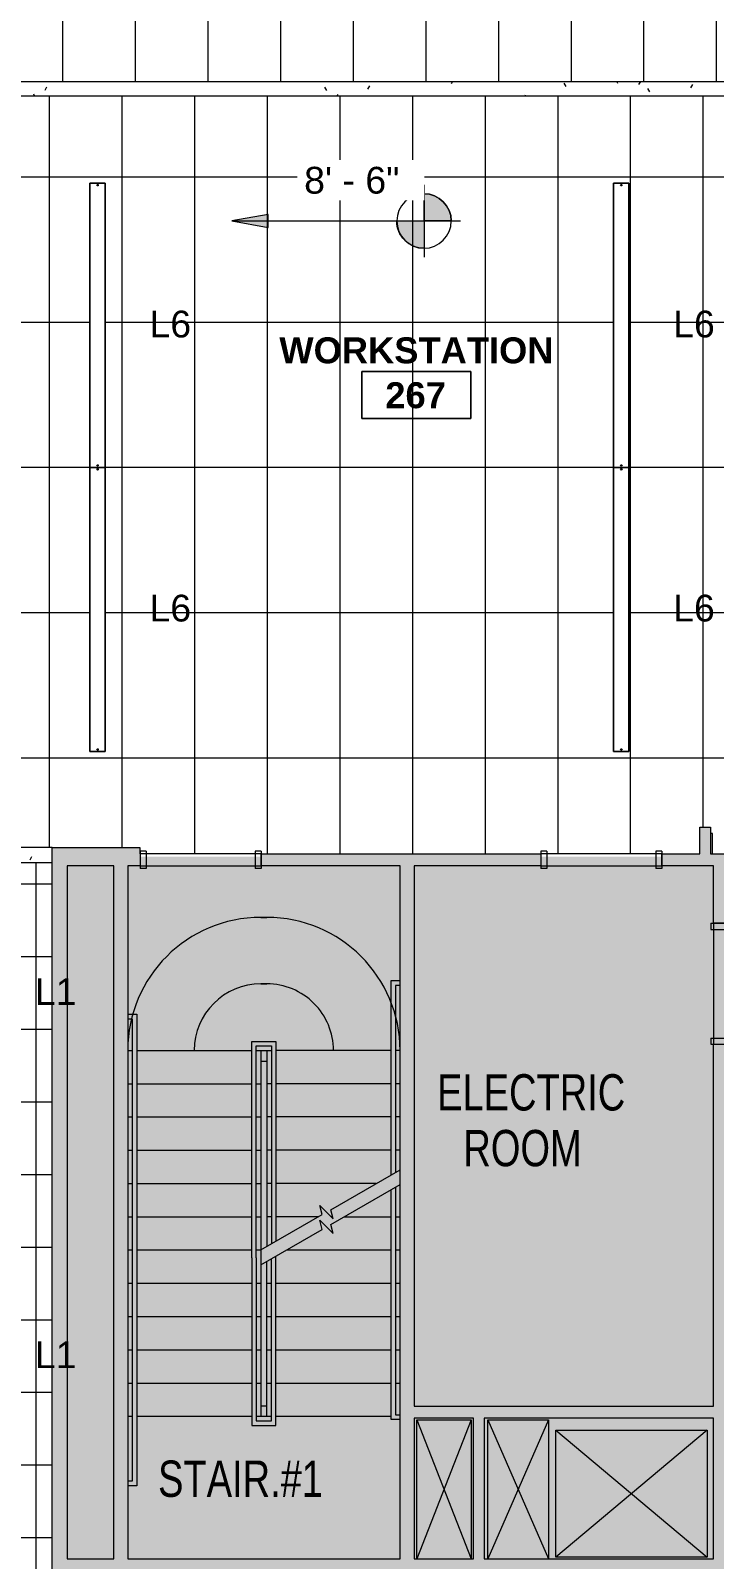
# Model space of a CAD drawing. Header units: inches. Extents: x -24 to 3083, y 122 to 13691.
# Drawn here: x 1142 to 1368, y 12767 to 13272 of the extents above; entities that cross this region are included whole.
import ezdxf

# ---------------------------------------------------------------- set-up
doc = ezdxf.new("R2010")
doc.units = ezdxf.units.IN
doc.header["$MEASUREMENT"] = 0
for name, color, linetype, lineweight in [('X2$0$A-AREA-IDEN', 2, 'Continuous', 9), ('X2$0$A-CLNG', 13, 'Continuous', 13), ('X2$0$A-CLNG-PATT', 13, 'Continuous', 13), ('X2$0$A-DETL-GENF', 92, 'Continuous', 9), ('X2$0$A-DOOR', 31, 'Continuous', 13), ('X2$0$A-DOOR-FRAM', 31, 'Continuous', 20), ('X2$0$A-WALL', 113, 'Continuous', 13), ('X2$0$A-WALL-PATT', 111, 'Continuous', 13), ('X2$0$E-LITE-EQPM', 33, 'Continuous', 9), ('X2$0$E-LITE-EQPM-IDEN', 33, 'Continuous', 9), ('X2$0$G-ANNO-DIMS', 111, 'Continuous', 9), ('X2$0$I-WALL', 2, 'Continuous', 9), ('X2$0$Plaza America BA02$0$17', 7, 'Continuous', 9), ('X2$0$Plaza America BA02$0$19', 7, 'Continuous', 9), ('X2$0$Plaza America BA02$0$51', 7, 'Continuous', 9), ('X2$0$Plaza America_Tower 1_2nd Floor -REVIT_dwg', 8, 'Continuous', 9)]:
    doc.layers.add(name, color=color, linetype=linetype, lineweight=lineweight)
doc.styles.add('X2$0$Arial', font='arial.ttf', dxfattribs={"width": 0.75, "height": 12})
doc.styles.add('X2$0$Arial_3', font='arial.ttf', dxfattribs={"height": 8.85179640718562})
doc.styles.add('X2$0$Swis721 Lt BT_B', font='', dxfattribs={"height": 8.583975346687202})
doc.styles.get('X2$0$Swis721 Lt BT_B').set_extended_font_data('Swis721 Lt BT', bold=True)
pattern_1 = [(0, (0, 0), (30.72, 7.68), [1.267, -21.773, 1.267, -21.773, -122.88]), (0, (0, 0), (30.72, 7.68), [-46.08, 1.267, -44.813, 1.267, -21.773, -53.76]), (0, (0, 0), (30.72, 7.68), [-115.2, 1.267, -14.093, 1.267, -37.133]), (120, (11.52, 3.84), (-22.01107510106448, 22.76430040425796), [1.267, -21.773, 1.267, -21.773, -122.88]), (120, (11.52, 3.84), (-22.01107510106448, 22.76430040425796), [-46.07999999999999, 1.267, -44.813, 1.267, -21.773, -53.75999999999999]), (120, (11.52, 3.84), (-22.01107510106448, 22.76430040425796), [-115.2, 1.267, -14.093, 1.267, -37.133]), (240, (15.36, 19.2), (-8.708924898935503, -30.44430040425795), [1.267, -21.773, 1.267, -21.773, -122.88]), (240, (15.36, 19.2), (-8.708924898935503, -30.44430040425795), [-46.08, 1.267, -44.813, 1.267, -21.773, -53.76]), (240, (15.36, 19.2), (-8.708924898935503, -30.44430040425795), [-115.2, 1.267, -14.093, 1.267, -37.133])]

# ---------------------------------------------------------------- blocks, each defined once
blk = doc.blocks.new('X2$0$Plaza America_Tower 1_2nd Floor -REVIT_dwg-5250115-FIRST FLOOR')
at = {"layer": 'X2$0$Plaza America BA02$0$17', "color": 253}
for p, q in [((26159.33203125002, 12979.05615234376), (26161.33300781252, 12979.05615234376)), ((26161.33300781252, 12979.05615234376), (26159.33203125002, 12979.05615234376)), ((26161.33300781252, 12957.07470703126), (26159.33203125002, 12957.07470703126)), ((26159.33203125002, 12957.07470703126), (26161.33300781252, 12957.07470703126)), ((26115.3338543133, 12935.0918864842), (26116.8337293133, 12935.0918864842)), ((26118.3337293133, 12935.0918864842), (26156.3321043133, 12935.0918864842)), ((26157.8321043133, 12935.0918864842), (26162.8318543133, 12935.0918864842)), ((26159.33197931329, 12935.0918864842), (26159.33197931329, 12866.5965114842)), ((26161.3319793133, 12935.0918864842), (26161.3319793133, 12870.2985114842)), ((26202.3303543133, 12935.0918864842), (26164.3318543133, 12935.0918864842)), ((26205.3302293133, 12935.0918864842), (26203.8302293133, 12935.0918864842)), ((26159.33197931329, 12931.5947614842), (26161.3319793133, 12931.5947614842)), ((26115.3338543133, 12924.1007614842), (26116.8337293133, 12924.1007614842)), ((26118.3337293133, 12924.1007614842), (26156.3321043133, 12924.1007614842)), ((26157.8321043133, 12924.1007614842), (26159.33197931329, 12924.1007614842)), ((26162.8318543133, 12924.1007614842), (26161.3319793133, 12924.1007614842)), ((26202.3303543133, 12924.1007614842), (26164.3318543133, 12924.1007614842)), ((26205.3302293133, 12924.1007614842), (26203.8302293133, 12924.1007614842)), ((26115.3338543133, 12913.1095114842), (26116.8337293133, 12913.1095114842)), ((26118.3337293133, 12913.1095114842), (26156.3321043133, 12913.1095114842)), ((26157.8321043133, 12913.1095114842), (26159.33197931329, 12913.1095114842)), ((26162.8318543133, 12913.1095114842), (26161.3319793133, 12913.1095114842)), ((26202.3303543133, 12913.1095114842), (26164.3318543133, 12913.1095114842)), ((26205.3302293133, 12913.1095114842), (26203.8302293133, 12913.1095114842)), ((26115.3338543133, 12902.1182614842), (26116.8337293133, 12902.1182614842)), ((26118.3337293133, 12902.1182614842), (26156.3321043133, 12902.1182614842)), ((26157.8321043133, 12902.1182614842), (26159.33197931329, 12902.1182614842)), ((26162.8318543133, 12902.1182614842), (26161.3319793133, 12902.1182614842)), ((26202.3303543133, 12902.1182614842), (26164.3318543133, 12902.1182614842)), ((26205.3302293133, 12902.1182614842), (26203.8302293133, 12902.1182614842)), ((26115.3338543133, 12891.1271364842), (26116.8337293133, 12891.1271364842)), ((26118.3337293133, 12891.1271364842), (26156.3321043133, 12891.1271364842)), ((26157.8321043133, 12891.1271364842), (26159.33197931329, 12891.1271364842)), ((26162.8318543133, 12891.1271364842), (26161.3319793133, 12891.1271364842)), ((26197.4356043133, 12891.1271364842), (26164.3318543133, 12891.1271364842)), ((26115.3338543133, 12880.1358864842), (26116.8337293133, 12880.1358864842)), ((26118.3337293133, 12880.1358864842), (26156.3321043133, 12880.1358864842)), ((26157.8321043133, 12880.1358864842), (26159.33197931329, 12880.1358864842)), ((26162.8318543133, 12880.1358864842), (26161.3319793133, 12880.1358864842)), ((26178.3838543133, 12880.1358864842), (26164.3318543133, 12880.1358864842)), ((26182.8008543133, 12880.1358864842), (26182.51872931329, 12880.1358864842)), ((26115.3338543133, 12869.1447614842), (26116.8337293133, 12869.1447614842)), ((26118.3337293133, 12869.1447614842), (26156.3321043133, 12869.1447614842)), ((26161.3319793133, 12814.1886364842), (26161.3319793133, 12865.4230114842)), ((26115.3338543133, 12858.1535114842), (26116.8337293133, 12858.1535114842)), ((26118.3337293133, 12858.1535114842), (26156.3321043133, 12858.1535114842)), ((26157.8321043133, 12858.1535114842), (26159.33197931329, 12858.1535114842)), ((26115.3338543133, 12847.1622614842), (26116.8337293133, 12847.1622614842)), ((26118.3337293133, 12847.1622614842), (26156.3321043133, 12847.1622614842)), ((26157.8321043133, 12847.1622614842), (26159.33197931329, 12847.1622614842)), ((26115.3338543133, 12836.1711364842), (26116.8337293133, 12836.1711364842)), ((26118.3337293133, 12836.1711364842), (26156.3321043133, 12836.1711364842)), ((26157.8321043133, 12836.1711364842), (26159.33197931329, 12836.1711364842)), ((26115.3338543133, 12825.1798864842), (26116.8337293133, 12825.1798864842)), ((26118.3337293133, 12825.1798864842), (26156.3321043133, 12825.1798864842)), ((26157.8321043133, 12825.1798864842), (26159.33197931329, 12825.1798864842)), ((26115.3338543133, 12814.1886364842), (26116.8337293133, 12814.1886364842)), ((26118.3337293133, 12814.1886364842), (26156.3321043133, 12814.1886364842)), ((26157.8321043133, 12814.1886364842), (26159.33197931329, 12814.1886364842)), ((26210.8299793133, 12813.0646364842), (26228.82648810685, 12767.10838648461)), ((26228.82922931332, 12813.06463648421), (26210.83272051977, 12767.10838648462)), ((26234.3289793133, 12813.0646364842), (26254.32518351567, 12767.10838648461)), ((26254.32822931333, 12813.06463648421), (26234.33202511096, 12767.10838648462)), ((26256.8281043133, 12809.5673864842), (26306.8261043133, 12767.6010114842))]:
    blk.add_line(p, q, dxfattribs=at)
at = {"layer": 'X2$0$Plaza America BA02$0$17', "color": 253, "flags": 128}
for points in [[(26205.3302293133, 12958.0735114842), (26202.3303543133, 12958.0735114842), (26202.3303543133, 12893.9508864842)], [(26205.3302293133, 12956.5747614842), (26203.8302293133, 12956.5747614842), (26203.8302293133, 12894.8161364842)], [(26115.3338543133, 12947.0822614842), (26118.3337293133, 12947.0822614842), (26118.3337293133, 12791.2071364842), (26115.3338543133, 12791.2071364842)], [(26115.3338543133, 12945.5835114842), (26116.8337293133, 12945.5835114842), (26116.8337293133, 12792.7058864842), (26115.3338543133, 12792.7058864842)], [(26156.3321043133, 12866.5965114842), (26156.3321043133, 12938.0895114842), (26164.3318543133, 12938.0895114842), (26164.3318543133, 12872.0291364842)], [(26157.8321043133, 12866.5965114842), (26157.8321043133, 12936.5907614842), (26162.8318543133, 12936.5907614842), (26162.8318543133, 12871.1637614842)], [(26157.8321043133, 12869.1447614842), (26159.33197931329, 12869.1447614842), (26179.6129793133, 12880.8450114842), (26178.8091043133, 12883.8425114842), (26183.2013543133, 12879.4538864842), (26182.3974793133, 12882.4513864842), (26205.3302293133, 12895.6816364842)], [(26210.82997931332, 12767.10838648462), (26210.82997931332, 12813.06463648421), (26228.82922931332, 12813.06463648421), (26228.82922931332, 12767.10838648462)], [(26234.32897931332, 12767.10838648462), (26234.32897931332, 12813.06463648421), (26254.32822931333, 12813.06463648421), (26254.32822931333, 12767.10838648462)], [(26306.8261043133, 12809.5673864842), (26256.8281043133, 12767.6010114842), (26256.8281043133, 12809.5673864842), (26306.8261043133, 12809.5673864842), (26306.8261043133, 12767.6010114842), (26256.8281043133, 12767.6010114842)]]:
    blk.add_lwpolyline(points, dxfattribs=at)
at = {"layer": 'X2$0$Plaza America BA02$0$17', "color": 253}
for centre, major_axis, ratio, start_param, end_param in [((26159.3320759536, 12935.09191716395), (43.99823824007035, 0), 0.9992401695747478, 1.570796326794897, 3.141586401163873), ((26161.33199587359, 12935.09191716395), (43.99823824007315, 0), 0.9992401695747052, 1.808091636083948e-06, 1.570796326794897), ((26159.331962753, 12935.09191716395), (21.99911912003518, 0), 0.9992401695747891, 1.570796326794897, 3.141592653589793), ((26161.33199587359, 12935.09191716395), (21.99911912003518, 0), 0.9992401695747891, 0, 1.570796326794897)]:
    blk.add_ellipse(centre, major_axis=major_axis, ratio=ratio, start_param=start_param, end_param=end_param, dxfattribs=at)
at = {"layer": 'X2$0$Plaza America BA02$0$19', "color": 253}
for p, q in [((26186.8348543133, 12880.1358864842), (26202.3303543133, 12880.1358864842)), ((26203.8302293133, 12880.1358864842), (26205.3302293133, 12880.1358864842)), ((26167.7831043133, 12869.1447614842), (26202.3303543133, 12869.1447614842)), ((26203.8302293133, 12869.1447614842), (26205.3302293133, 12869.1447614842)), ((26161.3319793133, 12858.1535114842), (26162.8318543133, 12858.1535114842)), ((26164.3318543133, 12858.1535114842), (26202.3303543133, 12858.1535114842)), ((26203.8302293133, 12858.1535114842), (26205.3302293133, 12858.1535114842)), ((26161.3319793133, 12847.1622614842), (26162.8318543133, 12847.1622614842)), ((26164.3318543133, 12847.1622614842), (26202.3303543133, 12847.1622614842)), ((26203.8302293133, 12847.1622614842), (26205.3302293133, 12847.1622614842)), ((26161.3319793133, 12836.1711364842), (26162.8318543133, 12836.1711364842)), ((26164.3318543133, 12836.1711364842), (26202.3303543133, 12836.1711364842)), ((26203.8302293133, 12836.1711364842), (26205.3302293133, 12836.1711364842)), ((26161.3319793133, 12825.1798864842), (26162.8318543133, 12825.1798864842)), ((26164.3318543133, 12825.1798864842), (26202.3303543133, 12825.1798864842)), ((26203.8302293133, 12825.1798864842), (26205.3302293133, 12825.1798864842)), ((26159.33197931329, 12817.6858864842), (26161.3319793133, 12817.6858864842)), ((26164.3318543133, 12814.1886364842), (26202.3303543133, 12814.1886364842))]:
    blk.add_line(p, q, dxfattribs=at)
at = {"layer": 'X2$0$Plaza America BA02$0$19', "color": 253, "flags": 128}
for points in [[(26159.33197931329, 12864.2692614842), (26179.6129793133, 12875.9695114842), (26178.8091043133, 12878.9671364842), (26183.2013543133, 12874.5783864842), (26182.3974793133, 12877.5760114842), (26205.3302293133, 12890.8061364842)], [(26202.3303543133, 12889.0755114842), (26202.3303543133, 12813.1895114842), (26205.3302293133, 12813.1895114842)], [(26203.8302293133, 12889.9407614842), (26203.8302293133, 12814.6882614842), (26205.3302293133, 12814.6882614842)], [(26156.3321043133, 12866.5965114842), (26156.3321043133, 12811.1911364842), (26164.3318543133, 12811.1911364842), (26164.3318543133, 12867.1536364842)], [(26157.8321043133, 12866.5965114842), (26157.8321043133, 12812.6898864842), (26162.8318543133, 12812.6898864842), (26162.8318543133, 12866.2883864842)], [(26159.33197931329, 12866.5965114842), (26159.33197931329, 12814.1886364842), (26162.8318543133, 12814.1886364842)]]:
    blk.add_lwpolyline(points, dxfattribs=at)
at = {"layer": 'X2$0$Plaza America BA02$0$51', "char_height": 12, "attachment_point": 1, "line_spacing_factor": 0.9385317878468561, "style": 'X2$0$Arial'}
for s, insert, width in [('ELECTRIC', (26217.57153081537, 12927.2432839989), 73.34735504368545), ('ROOM', (26226.24203081536, 12908.8206589989), 46.1166004765687), ('STAIR.#1', (26125.36540581537, 12799.5596589989), 64.27043685464653)]:
    blk.add_mtext(s, dxfattribs=dict(at, insert=insert, width=width))
blk = doc.blocks.new('X2$0$Single Flush - OTJ_SOLIDFLUSH_ALUM-4757540-FIRST FLOOR')
at = {"layer": 'X2$0$A-DOOR-FRAM', "color": 8}
for p, q in [((-20, -2.875), (-20, 2.875)), ((-20, 2.875), (-18, 2.875)), ((-18, -2.875), (-18, 2.875)), ((18.00000399999999, -2.875), (18.00000399999999, 2.875)), ((18.00000399999999, 2.875), (20.00000399999999, 2.875)), ((20.00000399999999, -2.875), (20.00000399999999, 2.875)), ((-20, -2.875), (-18, -2.875)), ((18.00000399999999, -2.875), (20.00000399999999, -2.875))]:
    blk.add_line(p, q, dxfattribs=at)
blk = doc.blocks.new('X2$0$Lighting-Pendant-Axis-Beam6-Flush-Direct-Acrylic - Lighting-Pendant-Axis-Beam6-Flush-Direct-Acrylic  8_ LENGTH-5206772-FIRST FLOOR')
at = {"layer": 'X2$0$A-DETL-GENF'}
for p, q in [((46.9375, 2.515625), (-46.93749999999999, 2.515625)), ((-46.93749999999999, 2.515625), (-46.93749999999999, -2.515625)), ((-46.93749999999999, 2.515625), (46.9375, 2.515625)), ((-46.93749999999999, -2.515625), (-46.93749999999999, 2.515625)), ((46.9375, -2.515625), (46.9375, 2.515625)), ((46.9375, 2.515625), (46.9375, -2.515625)), ((-46.93749999999999, -2.515625), (46.9375, -2.515625)), ((46.9375, -2.515625), (-46.93749999999999, -2.515625))]:
    blk.add_line(p, q, dxfattribs=at)
for centre in [(-46.31249999999999, -5.657906845628616e-17), (46.31249999999999, -5.657906845628631e-17)]:
    blk.add_circle(centre, 0.25, dxfattribs=at)
blk = doc.blocks.new('X2$0$Room Tag - Room Name and Number-3379422-FIRST FLOOR')
at = {"layer": 'X2$0$A-AREA-IDEN'}
for p, q in [((-0.1880646717928032, -0.1635729993857746), (-0.1880646717928032, -0.001823739990654245)), ((-0.1880646717928032, -0.001823739990654244), (0.1869353282071967, -0.001823739990654244)), ((0.1869353282071967, -0.001823739990655456), (-0.1880646717928029, -0.001823739990654244)), ((-0.1880646717928029, -0.001823739990654251), (-0.1880646717928032, -0.1635729993857734)), ((0.1869353282071967, -0.001823739990654244), (0.1869353282071967, -0.1635729993857746)), ((0.1869353282071964, -0.1635729993857746), (0.1869353282071967, -0.001823739990655458)), ((0.1869353282071967, -0.1635729993857746), (-0.1880646717928032, -0.1635729993857746)), ((-0.1880646717928032, -0.1635729993857734), (0.1869353282071964, -0.1635729993857746))]:
    blk.add_line(p, q, dxfattribs=at)
blk = doc.blocks.new('X2$0$Spot Elevations - Spot Elevation - Target Filled-49714-FIRST FLOOR')
at = {"layer": 'X2$0$G-ANNO-DIMS'}
h = blk.add_hatch(color=256, dxfattribs=at)
edge = h.paths.add_edge_path(flags=0)
edge.add_line((1.249000902703301e-16, 0), (-0.09374999999999985, 0))
edge.add_arc((4.891920202254595e-16, -2.60208521396521e-16), 0.09375000000000024, 90.00000000000063, 180.0000000000003, ccw=False)
edge.add_line((1.249000902703301e-16, 0.09375000000000007), (1.249000902703301e-16, 0))
h = blk.add_hatch(color=256, dxfattribs=at)
edge = h.paths.add_edge_path(flags=0)
edge.add_line((1.249000902703301e-16, 0), (0.09375000000000029, 0))
edge.add_arc((2.289834988289385e-16, 6.245004513516504e-17), 0.09374999999999996, 269.99999999999955, 359.99999999999966, ccw=False)
edge.add_line((1.249000902703301e-16, -0.09375), (1.249000902703301e-16, 0))
for p, q in [((-2.706168622523819e-16, 0.1243846875261664), (-2.706168622523819e-16, -0.125)), ((1.249000902703301e-16, 0), (1.249000902703301e-16, 0.09375000000000007)), ((0.1250000000000001, 7.067913962433002e-16), (-0.1249999999999998, 7.067913962433002e-16)), ((-0.09374999999999985, 0), (1.249000902703301e-16, 0)), ((1.249000902703301e-16, 0), (1.249000902703301e-16, -0.09375)), ((0.09375000000000029, 0), (1.249000902703301e-16, 0))]:
    blk.add_line(p, q, dxfattribs=at)
blk.add_circle((1.249000902703301e-16, 0), 0.09375000000000006, dxfattribs=at)
for centre, radius, start, end in [((4.891920202254595e-16, -2.60208521396521e-16), 0.09375000000000024, 90.0000000000002, 179.9999999999999), ((2.289834988289385e-16, 6.245004513516504e-17), 0.09374999999999996, 269.9999999999992, 359.9999999999993)]:
    blk.add_arc(centre, radius, start, end, dxfattribs=at)
blk = doc.blocks.new('X2')
at = {"layer": 'X2$0$A-CLNG-PATT'}
h = blk.add_hatch(dxfattribs=at)
h.set_pattern_fill('FP2_73', color=256, style=0, pattern_type=2)
h.set_pattern_definition([(0, (26592.307, 13061.429), (0, -24), []), (270, (26592.307, 13061.429), (-24, -1.469576158976824e-15), [])])
h.paths.add_polyline_path([(25723.63397931333, 12447.98330596964), (25768.07147931332, 12447.98330596964), (25768.07147931332, 13255.29313648422), (26343.35355800332, 13255.29313648422), (26343.35355800332, 13255.48063648422), (26472.05722931332, 13255.48063648422), (26472.05722931332, 13324.11357087861), (25712.25897931333, 13324.11357087861), (25712.25897931333, 12447.98330596964)], flags=0)
h = blk.add_hatch(dxfattribs=at)
h.set_pattern_fill('FP2_1', color=256, style=0, pattern_type=2)
h.set_pattern_definition(pattern_1)
h.paths.add_polyline_path([(26308.5754993839, 13250.60563648422), (26343.35355800332, 13250.60563648422), (26343.35355800332, 13255.29313648422), (26044.09722931323, 13255.29313648422), (26044.09722931323, 13250.60563648422), (26304.57549938391, 13250.60563648422)], flags=0)
h = blk.add_hatch(dxfattribs=at)
h.set_pattern_fill('FP2_57', color=256, style=0, pattern_type=2)
h.set_pattern_definition([(90, (26179.893, 13031.78), (24, -1.469576158976824e-15), []), (0, (26179.893, 13031.78), (0, -48), [])])
h.paths.add_polyline_path([(26312.85355800328, 12999.10838648462), (26334.32435431332, 12999.10838648462), (26334.32435431332, 13002.10838648462), (26337.85355800328, 13002.10838648461), (26337.85355800328, 13004.95438648464), (26339.85355800332, 13004.95438648464), (26339.85355800332, 13009.10838648461), (26343.35355800332, 13009.10838648461), (26343.35355800332, 13250.60563648422), (26044.09722931323, 13250.60563648422), (26044.09722931323, 13002.10838648462), (26119.35355800328, 13002.10838648462), (26119.35355800328, 13000.10838648461), (26304.35355800332, 13000.11078297586), (26304.35355800332, 13008.85838648461), (26307.85355800332, 13008.85838648461), (26307.85355800332, 13006.77799691365), (26308.5754993839, 13006.77799691365), (26308.5754993839, 13000.10838648461), (26312.85355800326, 13000.10838648461)], flags=0)
h.paths.add_polyline_path([(26275.89251309693, 13033.9050114844), (26275.89251309693, 13221.6550114844), (26280.92376309696, 13221.6550114844), (26280.92376309696, 13033.9050114844)], flags=0)
h.paths.add_polyline_path([(26107.89251309694, 13033.90501148444), (26102.8612630969, 13033.90501148444), (26102.8612630969, 13221.65501148444), (26107.89251309694, 13221.65501148444), (26107.89251309694, 13039.95288662065)], flags=0)
h = blk.add_hatch(dxfattribs=at)
h.set_pattern_fill('FP2_1', color=256, style=0, pattern_type=2)
h.set_pattern_definition(pattern_1)
h.paths.add_polyline_path([(26076.53803642479, 12997.10838648461), (26090.35355800328, 12997.10838648461), (26090.35355800328, 13002.10838648462), (26044.09722931323, 13002.10838648462), (26044.09722931323, 12997.10838648461)], flags=0)
h = blk.add_hatch(dxfattribs=at)
h.set_pattern_fill('FP2_56', color=256, style=0, pattern_type=2)
h.set_pattern_definition([(90, (26199.507, 12918.103), (24, -1.469576158976824e-15), []), (0, (26199.507, 12918.103), (0, -24), [])])
h.paths.add_polyline_path([(26044.09722931323, 12544.78752216055), (26089.36747931332, 12551.20503255809), (26089.36747931333, 12641.23013648421), (26089.3027293133, 12641.23013648421), (26089.30680882205, 12665.23013648421), (26090.35355800328, 12665.23013648421), (26090.35355800328, 12997.10838648461), (26044.09722931323, 12997.10838648461), (26044.09722931323, 12558.53270592318)], flags=0)
at = {"layer": 'X2$0$A-DETL-GENF'}
h = blk.add_hatch(color=9, dxfattribs=at)
h.paths.add_polyline_path([(27246.59947931331, 12643.66863648421), (27286.5994793133, 12643.66863648421), (27286.5994793133, 12644.85613648421), (27288.2869793133, 12644.85613648421), (27288.2869793133, 12862.26238648461), (27198.54085431331, 12862.26238648461), (27198.54085431331, 12644.85613648421), (27246.59947931331, 12644.85613648421)], flags=0)
h.paths.add_polyline_path([(26980.31997931332, 12643.66863648421), (27050.3199793133, 12643.66863648421), (27050.3199793133, 12659.84138648421), (27089.91972931332, 12659.84138648421), (27089.91972931332, 12683.40751148421), (27093.41972931332, 12683.40751148421), (27093.41972931332, 12644.85613648421), (27193.91585431332, 12644.85613648421), (27193.91585431332, 12726.41313648421), (27189.91610431331, 12726.41313648421), (27189.91610431331, 12733.41313648421), (27193.91585431332, 12733.41313648421), (27193.91585431332, 12916.76076148421), (27253.71722187684, 12916.76076148421), (27253.71722187684, 12996.10838648464), (27073.92072931332, 12996.10838648464), (27073.92072931332, 12862.86638648421), (27133.91835431331, 12862.86638648421), (27133.91835431331, 12859.36638648421), (27097.91972931331, 12859.36638648421), (27097.91972931331, 12733.40751148421), (27144.91785431332, 12733.40751148421), (27144.91785431332, 12726.40751148422), (27093.41972931332, 12726.40751148422), (27093.41972931332, 12723.40751148422), (27089.91972931332, 12723.40751148422), (27089.91972931332, 12757.38826148421), (27088.42172931332, 12757.38826148421), (27088.42172931332, 12760.88826148421), (27089.91972931332, 12760.88826148421), (27089.91972931332, 12859.36638648421), (27047.92172931331, 12859.36638648421), (27047.92172931331, 12814.87713648421), (27044.4217293133, 12814.87713648421), (27044.4217293133, 12859.36638648421), (26991.68560431332, 12859.36638648421), (26991.68610431332, 12771.37713648421), (27044.42172931331, 12771.37713648421), (27044.42172931331, 12774.87713648421), (27047.92172931331, 12774.87713648421), (27047.92172931331, 12760.88826148421), (27048.42172931331, 12760.88826148421), (27048.42172931331, 12757.38826148421), (26980.31997931332, 12757.36351148421), (26980.31997931332, 12734.56538648422), (26976.81997931331, 12734.56538648422), (26976.81997931331, 12757.36351148421), (26976.18610431332, 12757.38826148421), (26976.18610431332, 12784.36351148421), (26971.67410431331, 12784.36351148421), (26971.67410431331, 12788.36351148421), (26988.18560431332, 12788.36351148421), (26988.18560431332, 12862.86638648421), (27049.92160431331, 12862.86638648421), (27049.92160431331, 12996.10838648464), (26900.42760431331, 12996.10838648464), (26900.42760431331, 12815.84151148421), (26895.42835431332, 12815.84151148421), (26895.42835431332, 12788.36351148421), (26931.67410431331, 12788.36351148421), (26931.67410431331, 12784.36351148421), (26895.42835431332, 12784.36351148421), (26895.42835431332, 12765.13213648421), (26883.42835431331, 12765.13213648421), (26883.42835431331, 12692.31538648422), (26976.81997931331, 12692.31538648422), (26976.81997931331, 12694.56538648421), (26980.31997931332, 12694.56538648421), (26980.31997931332, 12645.98113648421)], flags=0)
h.paths.add_polyline_path([(27052.31997931331, 12643.66863648421), (27089.91972931332, 12643.66863648421), (27089.91972931332, 12657.84138648421), (27052.31997931331, 12657.84138648421), (27052.31997931331, 12644.85613648421)], flags=0)
h.paths.add_polyline_path([(27293.29203642479, 12644.85613648421), (27295.9539850142, 12644.85613648421), (27295.9539850142, 12862.26238648461), (27292.91197931331, 12862.26238648461), (27292.91197931331, 12644.85613648421)], flags=0)
h.paths.add_polyline_path([(27300.5789850142, 12644.85613648421), (27306.55066603611, 12644.85613648421), (27306.55066603611, 12862.26238648461), (27300.5789850142, 12862.26238648461), (27300.5789850142, 12676.50770592319)], flags=0)
h.paths.add_polyline_path([(26810.83338772923, 12645.98113648421), (26879.92835431331, 12645.98113648421), (26879.92835431331, 12765.13213648421), (26780.35355800329, 12765.13213648421), (26780.35355800329, 12732.41863648421), (26775.35355800329, 12732.41863648421), (26775.35355800329, 12690.91863648422), (26780.35355800329, 12690.91863648422), (26780.35355800329, 12645.98113648421), (26794.68595824558, 12645.98113648421)], flags=0)
h.paths.add_polyline_path([(26883.42835431331, 12645.98113648421), (26976.81997931331, 12645.98113648421), (26976.81997931331, 12656.84088648421), (26883.42835431331, 12656.84088648421), (26883.42835431331, 12646.14370272185)], flags=0)
h.paths.add_polyline_path([(26976.81997931331, 12660.34088648421), (26976.81997931331, 12688.81538648422), (26883.42835431331, 12688.81538648422), (26883.42835431331, 12660.34088648421), (26945.64803642479, 12660.34088648421)], flags=0)
h.paths.add_polyline_path([(27036.43610431332, 12762.38826148421), (27036.43610431332, 12766.37713648421), (26991.68610431332, 12766.37713648421), (26991.68610431332, 12762.38826148421), (27032.55903642479, 12762.38826148421)], flags=0)
h.paths.add_polyline_path([(26098.46656439986, 12767.10838648462), (26110.70885431332, 12767.10838648462), (26110.70885431332, 12996.10838648462), (26095.35355800328, 12996.10838648462), (26095.35355800328, 12767.10838648462)], flags=0)
h.paths.add_polyline_path([(26201.95522931333, 12767.10838648462), (26205.33022931333, 12767.10838648462), (26205.33022931333, 12996.10838648461), (26159.42397931332, 12996.10838648461), (26159.42397931332, 12999.10838648462), (26119.42397931333, 12999.10838648462), (26119.42397931333, 12996.10838648462), (26115.33385431332, 12996.10838648462), (26115.35355800328, 12767.10838648462), (26201.65835583323, 12767.10838648462)], flags=0)
h.paths.add_polyline_path([(26337.27103642479, 12767.10838648462), (26439.82085431332, 12767.10838648462), (26439.82085431332, 12789.08701148421), (26502.06797931332, 12789.08701148421), (26502.06797931332, 12843.66188648421), (26462.69047931332, 12843.66188648421), (26462.69047931332, 12913.61226148421), (26502.06797931332, 12913.61226148421), (26502.06797931332, 12971.12238648421), (26439.32072931332, 12971.12238648421), (26439.32072931332, 12990.10838648461), (26374.30615581538, 12990.10838648461), (26374.30615581538, 12915.82568639083), (26312.85355800328, 12915.82568639083), (26312.85355800328, 12767.10838648462), (26336.01772931333, 12767.10838648462)], flags=0)
h.paths.add_polyline_path([(26243.33214295422, 12767.10838648462), (26308.85355800328, 12767.10838648462), (26308.85355800328, 12813.56101148421), (26233.14272931333, 12813.56101148421), (26233.14272931333, 12767.10838648462), (26241.58214295422, 12767.10838648462)], flags=0)
h.paths.add_polyline_path([(26461.79947931291, 12767.10838648462), (26502.06797931332, 12767.10838648462), (26502.06797931332, 12785.08701148421), (26443.82085431332, 12785.08701148421), (26443.82085431332, 12767.10838648462)], flags=0)
h.paths.add_polyline_path([(26229.64272931333, 12767.10838648462), (26229.64272931333, 12813.56101148421), (26209.95522931332, 12813.56101148421), (26209.95522931332, 12767.10838648462)], flags=0)
h.paths.add_polyline_path([(26780.35355800329, 12775.13213648421), (26881.42835431332, 12775.13213648421), (26881.42835431332, 12878.22588648421), (26780.35355800329, 12878.22588648421), (26780.35355800329, 12849.03588648421), (26775.35355800329, 12849.03588648421), (26775.35355800329, 12807.53588648421), (26780.35355800329, 12807.53588648421), (26780.35355800329, 12794.48270592318)], flags=0)
h.paths.add_polyline_path([(26612.74259020637, 12776.10838648461), (26613.35355800331, 12776.10838648461), (26613.35355800332, 12808.85838648461), (26619.35355800331, 12808.85838648461), (26619.35355800331, 12850.35838648461), (26613.35355800332, 12850.35838648461), (26613.35355800332, 12878.07188648421), (26523.81747931332, 12878.07188648421), (26523.81747931332, 12776.10838648461), (26612.10669087108, 12776.10838648461)], flags=0)
h.paths.add_polyline_path([(26520.31747931332, 12776.10838648461), (26520.31747931332, 12990.10838648461), (26512.06797931333, 12990.10838648461), (26512.06797931333, 12776.10838648461)], flags=0)
h.paths.add_polyline_path([(26211.74292713884, 12817.56101148421), (26308.85355800328, 12817.56101148421), (26308.85355800328, 12937.10801148421), (26312.85355800328, 12937.10801148421), (26312.85355800328, 12921.82568639083), (26368.30615581538, 12921.82568639083), (26368.30615581538, 12990.10838648461), (26349.82435431332, 12990.10838648461), (26349.82435431332, 12980.61801148421), (26312.85355800328, 12980.61801148421), (26312.85355800328, 12977.10801148421), (26308.85355800328, 12977.10801148421), (26308.85355800328, 12996.10838648461), (26291.85355800333, 12996.10838648461), (26291.85355800333, 12999.10838648462), (26251.85355800333, 12999.10838648462), (26251.85355800333, 12996.10838648461), (26209.95522931332, 12996.10838648461), (26209.95522931332, 12817.56101148421)], flags=0)
h.paths.add_polyline_path([(26502.06797931332, 12847.66188648421), (26502.06797931332, 12909.61226148421), (26466.69047931332, 12909.61226148421), (26466.69047931332, 12847.66188648421), (26494.37191009264, 12847.66188648421)], flags=0)
h.paths.add_polyline_path([(27066.92072931332, 12862.86638648421), (27066.92072931332, 12996.10838648464), (27056.92160431331, 12996.10838648464), (27056.92160431331, 12862.86638648421)], flags=0)
h.paths.add_polyline_path([(27198.54085431331, 12866.88738648461), (27270.72360431331, 12866.88738648461), (27270.72360431331, 12996.10838648464), (27261.71722187684, 12996.10838648464), (27261.71722187684, 12912.76076148421), (27198.54085431331, 12912.76076148421), (27198.54085431331, 12885.77753788716)], flags=0)
h.paths.add_polyline_path([(26523.81747931332, 12882.07188648421), (26613.35355800332, 12882.07188648421), (26613.35355800332, 12911.35838648462), (26619.35355800331, 12911.35838648462), (26619.35355800331, 12952.85838648462), (26613.35355800332, 12952.85838648462), (26613.35355800332, 12984.10838648461), (26615.35355800332, 12984.10838648461), (26615.35355800332, 12990.10838648461), (26523.81747931332, 12990.10838648461), (26523.81747931332, 12909.73338648462)], flags=0)
h.paths.add_polyline_path([(26781.81795485483, 12882.22588648421), (26881.42835431332, 12882.22588648421), (26881.42835431332, 12986.10838648464), (26780.35355800329, 12986.10838648464), (26780.35355800329, 12957.76501148424), (26775.35355800329, 12957.76501148424), (26775.35355800329, 12916.26501148424), (26780.35355800329, 12916.26501148424), (26780.35355800329, 12882.22588648421)], flags=0)
h.paths.add_polyline_path([(26443.32072931333, 12975.12238648421), (26502.06797931332, 12975.12238648421), (26502.06797931332, 12990.10838648461), (26443.32072931333, 12990.10838648461)], flags=0)
h.paths.add_polyline_path([(26312.85355800328, 12985.61801148421), (26334.32435431332, 12985.61801148421), (26334.32435431332, 12988.60838648461), (26312.85355800328, 12988.60838648461)], flags=0)
h.paths.add_polyline_path([(26334.32435431332, 12993.60838648461), (26334.32435431332, 12999.10838648462), (26312.85355800328, 12999.10838648462), (26312.85355800328, 12993.60838648461), (26317.02282415781, 12993.60838648461)], flags=0)
at = {"layer": 'X2$0$A-WALL-PATT', "lineweight": 9}
for points in [[(26304.35355800332, 13000.10838648461), (26307.85355800332, 13000.10838648461), (26307.85355800332, 13008.85838648461), (26304.35355800332, 13008.85838648461), (26304.35355800332, 13000.11078297586)], [(26095.35355800328, 12996.10838648462), (26119.35355800328, 12996.10838648462), (26119.35355800328, 13002.10838648462), (26090.35355800328, 13002.10838648462), (26090.35355800328, 12996.10838648462)], [(26095.35355800328, 12767.10838648462), (26095.35355800328, 12996.10838648462), (26090.35355800328, 12996.10838648462), (26090.35355800328, 12767.10838648462), (26095.22855800328, 12767.10838648462)], [(26110.70885431332, 12767.10838648462), (26115.33385431332, 12767.10838648462), (26115.33385431332, 12996.10838648462), (26110.70885431332, 12996.10838648462), (26110.70885431332, 12794.48270592318)], [(26209.95522931332, 12767.10838648462), (26209.95522931332, 12996.10838648461), (26205.33022931333, 12996.10838648461), (26205.33022931333, 12767.10838648462), (26206.20522931333, 12767.10838648462)], [(26209.95522931332, 12813.56101148421), (26308.85355800328, 12813.56101148421), (26308.85355800328, 12817.56101148421), (26209.95522931332, 12817.56101148421)], [(26233.14272931333, 12767.10838648462), (26233.14272931333, 12813.56101148421), (26229.64272931333, 12813.56101148421), (26229.64272931333, 12767.10838648462)], [(26095.62435691517, 12760.10838648462), (26115.35355800328, 12760.10838648462), (26115.33385431332, 12767.10838648462), (26090.35355800328, 12767.10838648462), (26090.35355800328, 12760.10838648462), (26095.22855800328, 12760.10838648462)], [(26331.76772931333, 12762.10838648462), (26502.06797931332, 12762.10838648462), (26502.06797931332, 12767.10838648462), (26115.35355800328, 12767.10838648462), (26115.35355800328, 12762.10838648462), (26331.14272931333, 12762.10838648462)]]:
    blk.add_hatch(color=7, dxfattribs=at).paths.add_polyline_path(points, flags=0)
h = blk.add_hatch(color=7, dxfattribs=at)
h.paths.add_polyline_path([(26205.33022931333, 12996.10838648461), (26251.85355800333, 12996.10838648461), (26251.85355800333, 13000.10838648461), (26159.42397931332, 13000.10838648461), (26159.42397931332, 12996.10838648461), (26163.44903642479, 12996.10838648461)], flags=0)
h.paths.add_polyline_path([(26308.5754993839, 12996.10838648461), (26312.85355800328, 12996.10838648461), (26312.85355800328, 13000.10838648461), (26291.85355800333, 13000.10838648461), (26291.85355800333, 12996.10838648461), (26304.57549938391, 12996.10838648461)], flags=0)
h.paths.add_polyline_path([(26119.35355800328, 12996.10838648462), (26119.42397931333, 12996.10838648462), (26119.42397931333, 13000.10838648461), (26119.35355800328, 13000.10838648461)], flags=0)
h = blk.add_hatch(color=7, dxfattribs=at)
h.paths.add_polyline_path([(26312.85355800328, 12767.10838648462), (26312.85355800328, 12937.10801148421), (26308.85355800328, 12937.10801148421), (26308.85355800328, 12767.10838648462)], flags=0)
h.paths.add_polyline_path([(26312.85355800328, 12977.10801148421), (26312.85355800328, 12996.10838648461), (26308.85355800328, 12996.10838648461), (26308.85355800328, 12977.10801148421)], flags=0)
at = {"layer": 'X2$0$G-ANNO-DIMS'}
blk.add_hatch(color=256, dxfattribs=at).paths.add_polyline_path([(26149.72002475959, 13209.19237328586), (26161.72002475959, 13207.07644951736), (26161.72002475959, 13211.30829705436)], flags=0)
at = {"layer": 'X2$0$A-CLNG'}
for p, q in [((25908.27185431325, 13255.2931364842), (26343.35355800329, 13255.2931364842)), ((26044.0972293132, 13250.6056364842), (26343.35355800329, 13250.6056364842)), ((26308.57549938387, 13006.77799691364), (26307.8535580033, 13006.77799691364)), ((26308.57549938387, 13000.1083864846), (26308.57549938387, 13006.77799691364)), ((26090.35355800325, 13002.1083864846), (26044.0972293132, 13002.1083864846)), ((26090.35355800325, 12997.1083864846), (26044.0972293132, 12997.1083864846))]:
    blk.add_line(p, q, dxfattribs=at)
at = {"layer": 'X2$0$A-WALL', "color": 8, "lineweight": 20}
for p, q in [((26090.35355800325, 13002.1083864846), (26119.35355800325, 13002.1083864846)), ((26090.35355800325, 12996.1083864846), (26090.35355800325, 13002.1083864846)), ((26119.35355800325, 13002.1083864846), (26119.35355800325, 13000.1083864846)), ((26119.35355800325, 13000.1083864846), (26119.42397931331, 13000.1083864846)), ((26119.42397931331, 13000.1083864846), (26119.42397931331, 12996.1083864846)), ((26159.4239793133, 13000.1083864846), (26251.85355800331, 13000.1083864846)), ((26159.4239793133, 12996.1083864846), (26159.4239793133, 13000.1083864846)), ((26251.85355800331, 13000.1083864846), (26251.85355800331, 12996.1083864846)), ((26291.8535580033, 13000.1083864846), (26304.3535580033, 13000.1083864846)), ((26291.8535580033, 12996.1083864846), (26291.8535580033, 13000.1083864846)), ((26307.8535580033, 13000.1083864846), (26312.85355800325, 13000.1083864846)), ((26110.7088543133, 12996.1083864846), (26095.35355800325, 12996.1083864846)), ((26110.7088543133, 12767.1083864846), (26110.7088543133, 12996.1083864846)), ((26115.3338543133, 12996.1083864846), (26115.3338543133, 12767.1083864846)), ((26119.42397931331, 12996.1083864846), (26115.3338543133, 12996.1083864846)), ((26205.33022931331, 12996.1083864846), (26159.4239793133, 12996.1083864846)), ((26205.33022931331, 12767.10838648461), (26205.33022931331, 12996.1083864846)), ((26251.85355800331, 12996.1083864846), (26209.9552293133, 12996.1083864846)), ((26209.9552293133, 12996.1083864846), (26209.9552293133, 12817.5610114842)), ((26308.85355800325, 12996.1083864846), (26291.8535580033, 12996.1083864846)), ((26308.85355800325, 12977.1080114842), (26308.85355800325, 12996.1083864846)), ((26312.85355800325, 12977.1080114842), (26308.85355800325, 12977.1080114842)), ((26308.85355800325, 12817.5610114842), (26308.85355800325, 12937.1080114842)), ((26308.85355800325, 12937.1080114842), (26312.85355800325, 12937.1080114842)), ((26209.9552293133, 12817.5610114842), (26308.85355800325, 12817.5610114842)), ((26209.9552293133, 12813.5610114842), (26209.9552293133, 12767.10838648461)), ((26229.64272931331, 12813.5610114842), (26209.9552293133, 12813.5610114842)), ((26308.85355800325, 12813.5610114842), (26233.14272931331, 12813.5610114842)), ((26308.85355800325, 12767.10838648461), (26308.85355800325, 12813.5610114842)), ((26090.35355800325, 12760.10838648461), (26090.35355800325, 12767.1083864846)), ((26095.35355800325, 12767.10838648461), (26110.7088543133, 12767.1083864846)), ((26115.3338543133, 12767.1083864846), (26115.35355800326, 12767.1083864846))]:
    blk.add_line(p, q, dxfattribs=at)
at = {"layer": 'X2$0$A-WALL', "lineweight": 9}
for p, q in [((26159.4239793133, 13000.1083864846), (26119.42397931331, 13000.1083864846)), ((26291.85355800331, 13000.1083864846), (26251.85355800331, 13000.1083864846)), ((26119.42397931331, 12996.1083864846), (26159.4239793133, 12996.1083864846)), ((26251.85355800331, 12996.1083864846), (26291.85355800331, 12996.1083864846)), ((26308.85355800325, 12977.1080114842), (26308.85355800325, 12937.1080114842))]:
    blk.add_line(p, q, dxfattribs=at)
at = {"layer": 'X2$0$G-ANNO-DIMS'}
for p, q in [((26161.72002475959, 13211.30829705436), (26149.72002475959, 13209.19237328586)), ((26149.72002475959, 13209.19237328586), (26161.72002475959, 13207.07644951736)), ((26149.72002475959, 13209.19237328586), (26212.70608616574, 13209.19237328586)), ((26161.72002475959, 13207.07644951736), (26161.72002475959, 13211.30829705436)), ((26212.70608616574, 13209.19237328586), (26213.24442857093, 13209.19237328586))]:
    blk.add_line(p, q, dxfattribs=at)
at = {"layer": 'X2$0$I-WALL', "color": 8, "lineweight": 20}
for p, q in [((26304.3535580033, 13000.1083864846), (26304.3535580033, 13008.8583864846)), ((26304.3535580033, 13008.8583864846), (26307.8535580033, 13008.8583864846)), ((26307.8535580033, 13008.8583864846), (26307.8535580033, 13000.1083864846)), ((26090.35355800325, 12767.1083864846), (26090.35355800325, 12996.1083864846)), ((26095.35355800325, 12996.1083864846), (26095.35355800325, 12767.1083864846)), ((26229.64272931331, 12767.10838648461), (26229.64272931331, 12813.5610114842)), ((26233.14272931331, 12813.5610114842), (26233.14272931331, 12767.10838648461)), ((26115.35355800326, 12767.10838648461), (26205.33022931331, 12767.10838648461)), ((26209.9552293133, 12767.10838648461), (26229.64272931331, 12767.10838648461)), ((26233.14272931331, 12767.10838648461), (26308.85355800325, 12767.10838648461))]:
    blk.add_line(p, q, dxfattribs=at)
at = {"layer": 'X2$0$A-AREA-IDEN', "xscale": 95.99999999999994, "yscale": 95.99999999999994, "zscale": 95.99999999999994}
blk.add_blockref('X2$0$Room Tag - Room Name and Number-3379422-FIRST FLOOR', (26210.72159627196, 13159.60108981685), dxfattribs=at)
at = {"layer": 'X2$0$A-DOOR'}
for p, rotation in [((26139.42397931331, 12998.1083864846), 180), ((26271.85355800331, 12998.1083864846), 180), ((26310.85355800325, 12957.1080114842), 270)]:
    blk.add_blockref('X2$0$Single Flush - OTJ_SOLIDFLUSH_ALUM-4757540-FIRST FLOOR', p, dxfattribs=dict(at, rotation=rotation))
at = {"layer": 'X2$0$E-LITE-EQPM', "rotation": 269.9999999999766}
for p in [(26105.37688809689, 13174.71751148442), (26278.40813809692, 13174.71751148439), (26105.37688809685, 13080.84251148443), (26278.40813809688, 13080.84251148439)]:
    blk.add_blockref('X2$0$Lighting-Pendant-Axis-Beam6-Flush-Direct-Acrylic - Lighting-Pendant-Axis-Beam6-Flush-Direct-Acrylic  8_ LENGTH-5206772-FIRST FLOOR', p, dxfattribs=at)
at = {"layer": 'X2$0$G-ANNO-DIMS', "extrusion": (0, 0, -1), "xscale": 95.99999999999994, "yscale": 95.99999999999994, "zscale": 95.99999999999994}
blk.add_blockref('X2$0$Spot Elevations - Spot Elevation - Target Filled-49714-FIRST FLOOR', (-26213.24442857091, 13209.19237328585), dxfattribs=at)
at = {"layer": 'X2$0$Plaza America_Tower 1_2nd Floor -REVIT_dwg', "color": 253}
blk.add_blockref('X2$0$Plaza America_Tower 1_2nd Floor -REVIT_dwg-5250115-FIRST FLOOR', (0, 0), dxfattribs=at)
at = {"layer": 'X2$0$A-AREA-IDEN', "char_height": 8.583975346687202, "attachment_point": 2, "line_spacing_factor": 0.9985383491037771, "style": 'X2$0$Swis721 Lt BT_B'}
for s, insert, width in [('WORKSTATION', (26210.73230393831, 13170.7393190137), 99.14399999999988), ('267', (26210.44627234947, 13155.91251952633), 23.00399999999998)]:
    blk.add_mtext(s, dxfattribs=dict(at, insert=insert, width=width))
at = {"layer": 'X2$0$E-LITE-EQPM-IDEN', "char_height": 8.85179640718562, "width": 16.41599999999998, "attachment_point": 2, "line_spacing_factor": 0.9385317878468563, "style": 'X2$0$Arial_3'}
for s, insert in [('L6', (26129.40907777919, 13179.56776184434)), ('L6', (26302.44032777922, 13179.5677618443)), ('L6', (26129.40907777915, 13085.69276184434)), ('L6', (26302.44032777918, 13085.6927618443)), ('L1', (26091.53926554911, 12958.95351184411)), ('L1', (26091.53926554911, 12838.95351184411))]:
    blk.add_mtext(s, dxfattribs=dict(at, insert=insert))
at = {"layer": 'X2$0$G-ANNO-DIMS', "insert": (26173.62942857093, 13227.0903235392), "char_height": 8.85179640718563, "width": 37.476, "attachment_point": 1, "line_spacing_factor": 0.9385317878468562, "style": 'X2$0$Arial_3', "bg_fill": 3, "box_fill_scale": 1.25, "bg_fill_color": 0, "bg_fill_transparency": 0}
blk.add_mtext('8\' - 6"', dxfattribs=at)

msp = doc.modelspace()

# ---------------------------------------------------------------- block references
at = {"color": 253, "lineweight": 5}
msp.add_blockref('X2', (-24941.60159030255, 0), dxfattribs=at)

doc.saveas('drawing.dxf')
